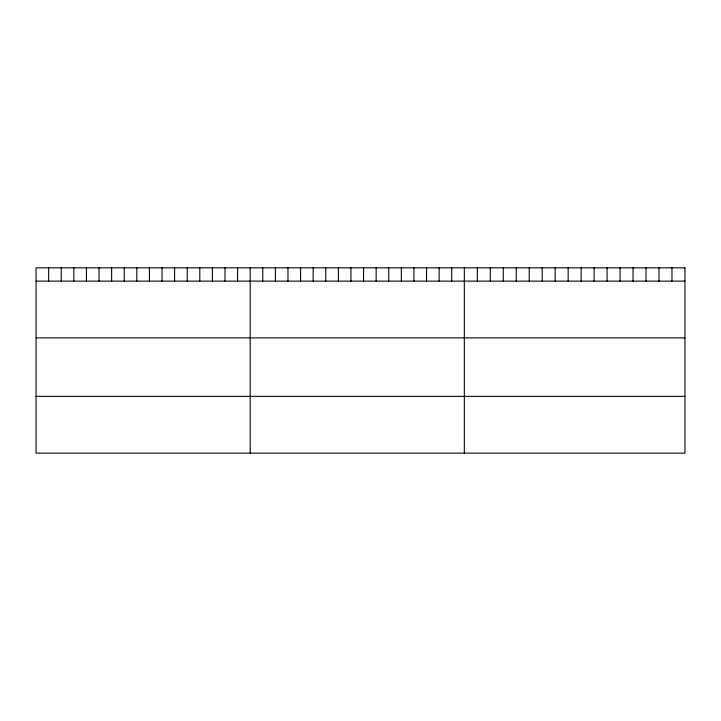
<?xml version="1.0" encoding="UTF-8"?>
<svg xmlns="http://www.w3.org/2000/svg" width="721" height="721" viewBox="0 0 721 721"><rect width="100%" height="100%" fill="white"/><g stroke="black" fill="none" stroke-linecap="round" stroke-linejoin="round"><path stroke-width="1.08" d="M36.05 281.118L684.95 281.118M36.05 337.888L684.95 337.888M36.05 396.379L684.95 396.379M671.972 267.851L671.972 281.118M658.994 267.851L658.994 281.118M646.016 267.851L646.016 281.118M633.038 267.851L633.038 281.118M620.06 267.851L620.06 281.118M607.082 267.851L607.082 281.118M594.104 267.851L594.104 281.118M581.126 267.851L581.126 281.118M568.148 267.851L568.148 281.118M555.17 267.851L555.17 281.118M542.192 267.851L542.192 281.118M529.214 267.851L529.214 281.118M516.236 267.851L516.236 281.118M503.258 267.851L503.258 281.118M490.28 267.851L490.28 281.118M477.302 267.851L477.302 281.118M464.324 267.851L464.324 453.149M451.725 267.851L451.725 281.118M439.134 267.851L439.134 281.118M426.535 267.851L426.535 281.118M413.935 267.851L413.935 281.118M401.345 267.851L401.345 281.118M388.745 267.851L388.745 281.118M376.146 267.851L376.146 281.118M363.555 267.851L363.555 281.118M350.956 267.851L350.956 281.118M338.365 267.851L338.365 281.118M325.766 267.851L325.766 281.118M313.166 267.851L313.166 281.118M300.576 267.851L300.576 281.118M287.976 267.851L287.976 281.118M275.377 267.851L275.377 281.118M262.786 267.851L262.786 281.118M250.187 267.851L250.187 453.149M237.588 267.851L237.588 281.118M224.997 267.851L224.997 281.118M212.398 267.851L212.398 281.118M199.798 267.851L199.798 281.118M187.208 267.851L187.208 281.118M174.608 267.851L174.608 281.118M162.009 267.851L162.009 281.118M149.418 267.851L149.418 281.118M136.819 267.851L136.819 281.118M124.228 267.851L124.228 281.118M111.629 267.851L111.629 281.118M99.029 267.851L99.029 281.118M86.439 267.851L86.439 281.118M73.839 267.851L73.839 281.118M61.24 267.851L61.24 281.118M48.649 267.851L48.649 281.118M684.95 267.851L36.05 267.851L36.05 453.149L684.95 453.149L684.95 267.851"/></g></svg>
